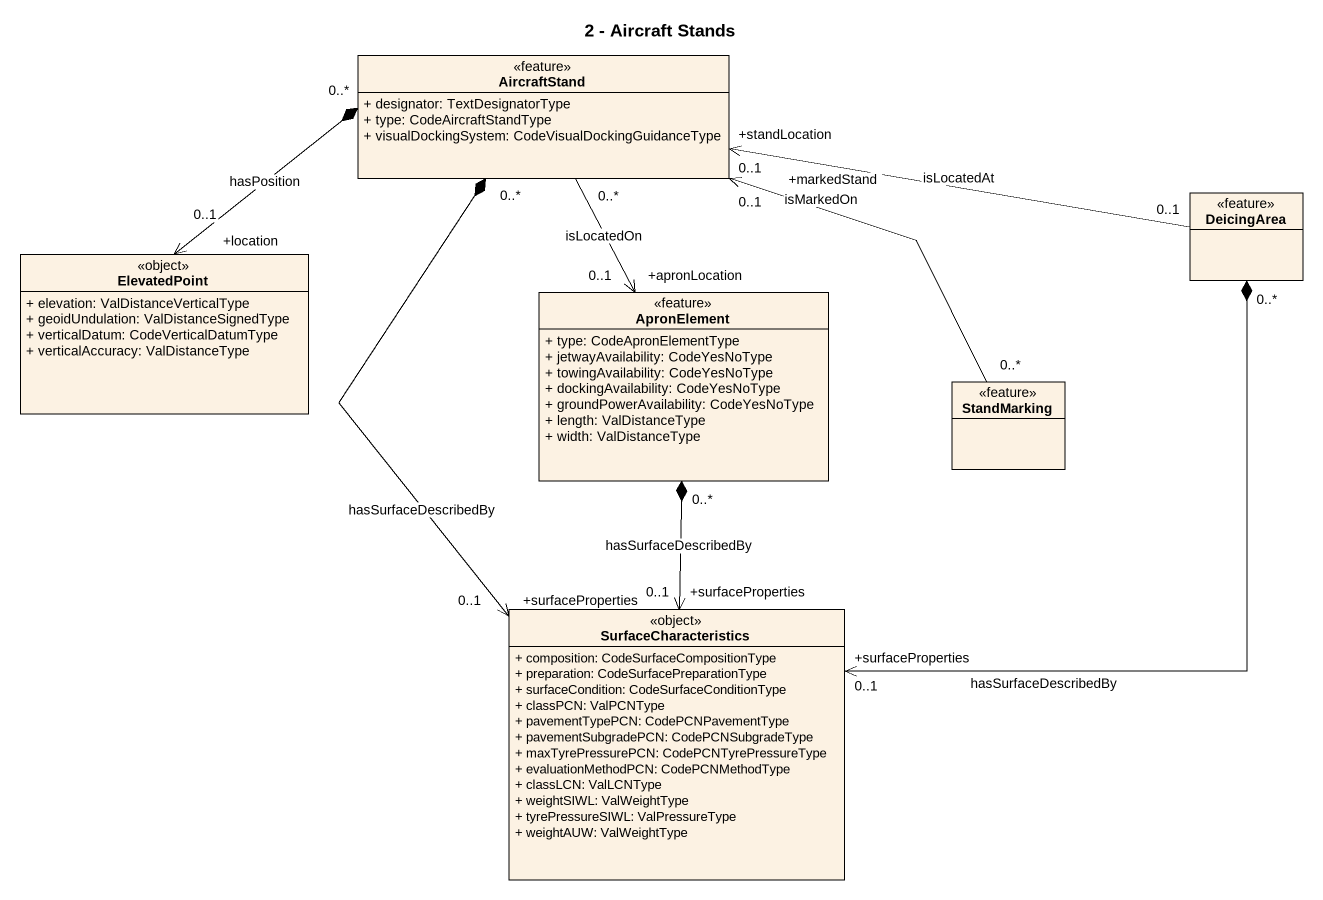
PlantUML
@startuml
title 2 - Aircraft Stands
hide circle
hide empty members
skinparam classAttributeIconSize 0
class AircraftStand <<feature>> {
  + designator: TextDesignatorType
  + type: CodeAircraftStandType
  + visualDockingSystem: CodeVisualDockingGuidanceType
}
class DeicingArea <<feature>>
class ElevatedPoint <<object>> {
  + elevation: ValDistanceVerticalType
  + geoidUndulation: ValDistanceSignedType
  + verticalDatum: CodeVerticalDatumType
  + verticalAccuracy: ValDistanceType
}
class ApronElement <<feature>> {
  + type: CodeApronElementType
  + jetwayAvailability: CodeYesNoType
  + towingAvailability: CodeYesNoType
  + dockingAvailability: CodeYesNoType
  + groundPowerAvailability: CodeYesNoType
  + length: ValDistanceType
  + width: ValDistanceType
}
class StandMarking <<feature>>
class SurfaceCharacteristics <<object>> {
  + composition: CodeSurfaceCompositionType
  + preparation: CodeSurfacePreparationType
  + surfaceCondition: CodeSurfaceConditionType
  + classPCN: ValPCNType
  + pavementTypePCN: CodePCNPavementType
  + pavementSubgradePCN: CodePCNSubgradeType
  + maxTyrePressurePCN: CodePCNTyrePressureType
  + evaluationMethodPCN: CodePCNMethodType
  + classLCN: ValLCNType
  + weightSIWL: ValWeightType
  + tyrePressureSIWL: ValPressureType
  + weightAUW: ValWeightType
}
AircraftStand "0..*" *-left-> "+location\n0..1" ElevatedPoint : hasPosition
AircraftStand "0..*" --> "+apronLocation\n0..1" ApronElement : isLocatedOn
AircraftStand "0..*" *--> "+surfaceProperties\n0..1" SurfaceCharacteristics : hasSurfaceDescribedBy
DeicingArea "0..1" -left-> "+standLocation\n0..1" AircraftStand : isLocatedAt
DeicingArea "0..*" *--> "+surfaceProperties\n0..1" SurfaceCharacteristics : hasSurfaceDescribedBy
ApronElement "0..*" *--> "+surfaceProperties\n0..1" SurfaceCharacteristics : hasSurfaceDescribedBy
StandMarking "0..*" -up-> "+markedStand\n0..1" AircraftStand : isMarkedOn
@enduml
